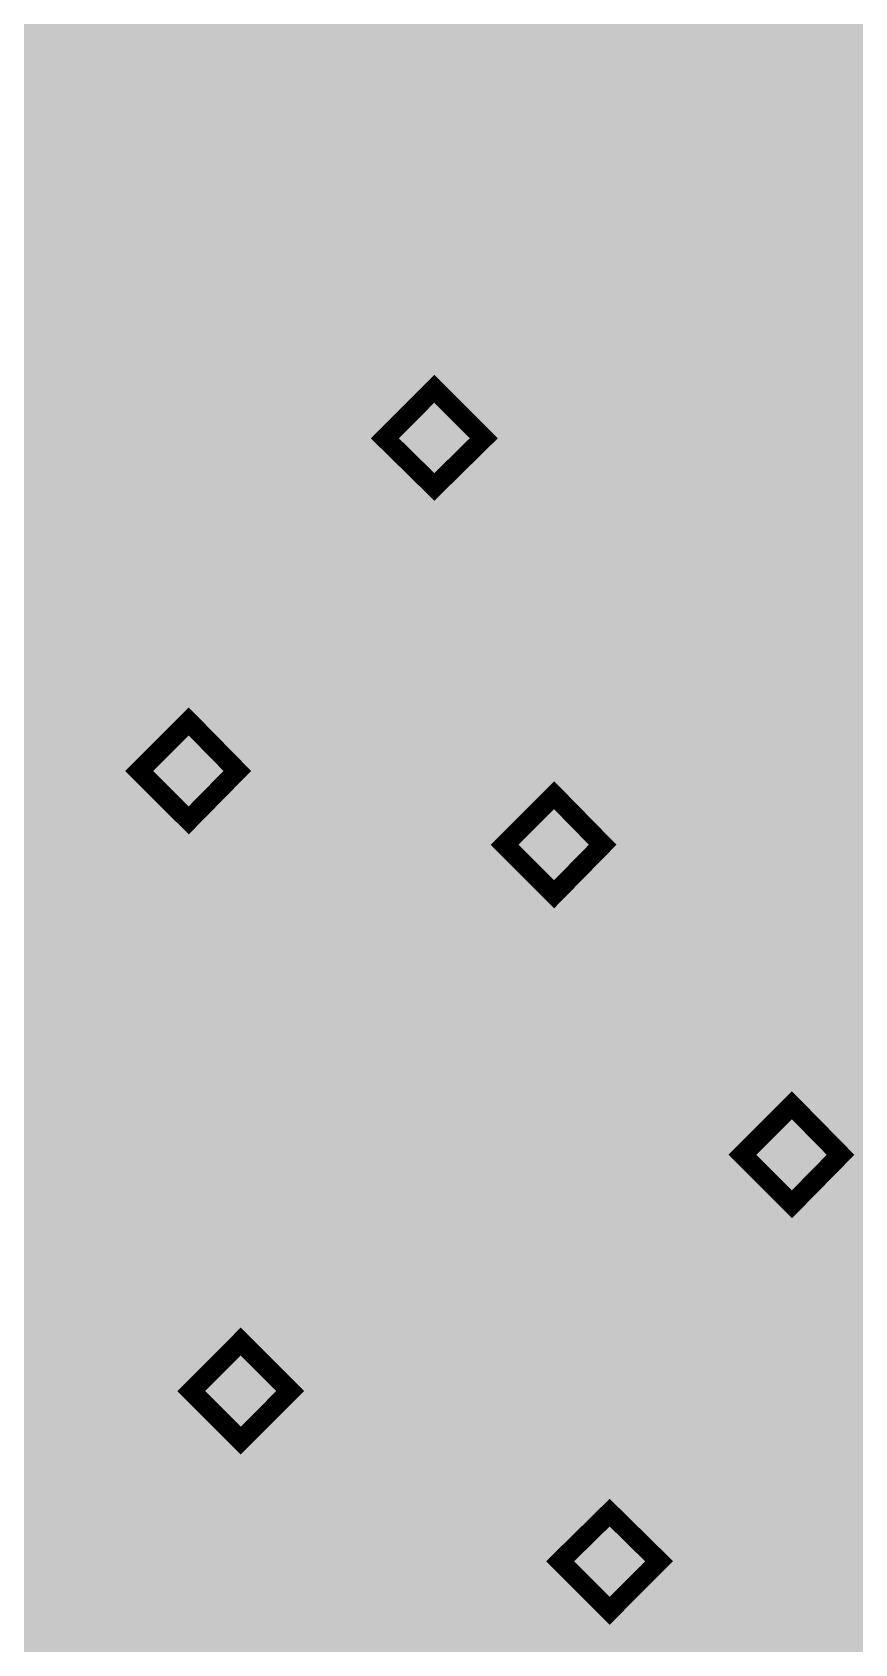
# Model space of a CAD drawing. Header units: millimetres. Extents: x 92 to 588, y 96 to 434.
# Drawn here: x 338.11 to 354.83, y 359.12 to 391.85 of the extents above; entities that cross this region are included whole.
import ezdxf

# ---------------------------------------------------------------- set-up
doc = ezdxf.new("R2010")
doc.units = ezdxf.units.MM
doc.layers.add('H', color=7, linetype='Continuous')
doc.layers.add('P', color=7, linetype='Continuous')

msp = doc.modelspace()

# ---------------------------------------------------------------- hatches: boundary and pattern name
at = {"layer": 'H', "linetype": 'Continuous'}
for points in [[(291.162, 223.903), (291.162, 433.788), (588.166, 433.788), (588.166, 223.903), (291.162, 223.903)], [(338.487, 386.639), (338.487, 387.539), (338.487, 387.803), (338.487, 388.826), (337.623, 387.803), (338.487, 387.803), (338.487, 387.539), (337.341, 387.539), (337.341, 387.891), (338.505, 389.232), (338.822, 389.232), (338.822, 387.803), (339.122, 387.803), (339.122, 387.539), (338.822, 387.539), (338.822, 386.639), (338.487, 386.639)], [(340.621, 384.452), (340.533, 384.452), (340.375, 384.469), (340.304, 384.505), (340.233, 384.54), (340.11, 384.628), (340.057, 384.681), (339.986, 384.752), (339.881, 384.946), (339.845, 385.052), (339.81, 385.175), (339.775, 385.457), (339.775, 385.792), (339.81, 386.11), (339.828, 386.233), (339.881, 386.374), (339.986, 386.604), (340.057, 386.71), (340.128, 386.815), (340.304, 386.957), (340.41, 387.027), (340.533, 387.08), (340.78, 387.133), (340.921, 387.133), (341.01, 387.133), (341.08, 387.115), (341.151, 387.115), (341.221, 387.098), (341.221, 386.763), (341.151, 386.78), (341.062, 386.815), (340.974, 386.833), (340.886, 386.833), (340.798, 386.833), (340.657, 386.798), (340.516, 386.745), (340.41, 386.674), (340.357, 386.621), (340.304, 386.551), (340.233, 386.427), (340.163, 386.269), (340.128, 386.075), (340.128, 385.969), (340.233, 385.792), (340.128, 385.722), (340.128, 385.687), (340.11, 385.651), (340.11, 385.616), (340.11, 385.563), (340.11, 385.422), (340.145, 385.21), (340.163, 385.122), (340.198, 385.052), (340.269, 384.928), (340.304, 384.875), (340.375, 384.805), (340.445, 384.752), (340.533, 384.734), (340.621, 384.734), (340.727, 384.734), (340.851, 384.787), (340.921, 384.84), (340.957, 384.875), (340.992, 384.91), (341.045, 385.016), (341.08, 385.175), (341.098, 385.316), (341.08, 385.404), (341.062, 385.528), (341.045, 385.598), (341.027, 385.634), (340.957, 385.739), (340.921, 385.775), (340.886, 385.792), (340.798, 385.845), (340.763, 385.845), (340.674, 385.863), (340.586, 385.863), (340.463, 385.863), (340.339, 385.828), (340.233, 385.792), (340.128, 385.969), (340.251, 386.057), (340.375, 386.11), (340.445, 386.128), (340.586, 386.145), (340.657, 386.145), (340.798, 386.145), (340.921, 386.11), (340.974, 386.092), (341.098, 386.039), (341.168, 386.004), (341.221, 385.933), (341.327, 385.81), (341.38, 385.722), (341.398, 385.634), (341.433, 385.44), (341.45, 385.334), (341.433, 385.246), (341.415, 385.052), (341.38, 384.963), (341.345, 384.893), (341.256, 384.752), (341.204, 384.681), (341.133, 384.628), (341.01, 384.54), (340.939, 384.505), (340.868, 384.469), (340.71, 384.452), (340.621, 384.452)], [(342.121, 384.452), (342.05, 384.452), (341.98, 384.469), (341.909, 384.487), (341.909, 384.822), (341.98, 384.787), (342.05, 384.769), (342.156, 384.752), (342.244, 384.752), (342.332, 384.752), (342.474, 384.769), (342.615, 384.84), (342.738, 384.91), (342.773, 384.963), (342.826, 385.034), (342.897, 385.157), (342.95, 385.316), (342.985, 385.51), (343.003, 385.616), (342.897, 385.792), (343.003, 385.863), (343.003, 385.933), (343.003, 385.969), (343.003, 386.022), (343.003, 386.145), (342.985, 386.357), (342.967, 386.445), (342.932, 386.533), (342.862, 386.657), (342.826, 386.71), (342.791, 386.745), (342.703, 386.798), (342.668, 386.815), (342.597, 386.851), (342.509, 386.851), (342.403, 386.851), (342.262, 386.798), (342.191, 386.727), (342.156, 386.692), (342.138, 386.657), (342.085, 386.568), (342.033, 386.392), (342.033, 386.251), (342.033, 386.18), (342.05, 386.039), (342.068, 385.986), (342.103, 385.933), (342.174, 385.845), (342.209, 385.81), (342.244, 385.775), (342.315, 385.739), (342.368, 385.739), (342.438, 385.722), (342.544, 385.722), (342.65, 385.722), (342.773, 385.757), (342.897, 385.792), (343.003, 385.616), (342.862, 385.528), (342.738, 385.475), (342.668, 385.457), (342.526, 385.44), (342.456, 385.422), (342.315, 385.44), (342.209, 385.457), (342.138, 385.475), (342.015, 385.545), (341.962, 385.581), (341.891, 385.634), (341.786, 385.775), (341.715, 385.933), (341.68, 386.128), (341.68, 386.251), (341.68, 386.339), (341.715, 386.516), (341.75, 386.604), (341.786, 386.692), (341.874, 386.833), (341.927, 386.886), (341.98, 386.939), (342.103, 387.045), (342.262, 387.098), (342.421, 387.133), (342.597, 387.133), (342.756, 387.098), (342.826, 387.08), (342.897, 387.045), (343.02, 386.957), (343.073, 386.904), (343.144, 386.833), (343.25, 386.639), (343.285, 386.533), (343.32, 386.41), (343.355, 386.11), (343.355, 385.951), (343.355, 385.792), (343.32, 385.475), (343.285, 385.334), (343.25, 385.193), (343.144, 384.963), (343.073, 384.858), (343.003, 384.769), (342.809, 384.611), (342.72, 384.558), (342.615, 384.505), (342.35, 384.452), (342.191, 384.452), (342.121, 384.452)], [(345.384, 384.452), (345.19, 384.469), (345.102, 384.487), (344.925, 384.54), (344.784, 384.611), (344.784, 384.963), (344.925, 384.893), (345.102, 384.822), (345.19, 384.787), (345.366, 384.752), (345.472, 384.752), (345.578, 384.752), (345.684, 384.787), (345.737, 384.805), (345.825, 384.858), (345.86, 384.893), (345.913, 384.963), (345.966, 385.052), (345.984, 385.104), (346.001, 385.228), (346.001, 385.351), (345.984, 385.475), (345.966, 385.528), (345.931, 385.563), (345.878, 385.634), (345.843, 385.669), (345.772, 385.704), (345.666, 385.739), (345.56, 385.757), (345.455, 385.757), (345.313, 385.757), (345.313, 386.039), (345.419, 386.039), (345.543, 386.039), (345.719, 386.11), (345.807, 386.145), (345.843, 386.18), (345.895, 386.251), (345.948, 386.374), (345.948, 386.48), (345.948, 386.516), (345.931, 386.604), (345.895, 386.674), (345.843, 386.727), (345.807, 386.763), (345.754, 386.798), (345.666, 386.815), (345.578, 386.833), (345.49, 386.833), (345.402, 386.833), (345.313, 386.815), (345.225, 386.78), (345.119, 386.763), (345.049, 386.727), (344.978, 386.674), (344.925, 386.639), (344.872, 386.604), (344.855, 386.974), (344.978, 387.027), (345.155, 387.08), (345.26, 387.115), (345.437, 387.133), (345.525, 387.133), (345.701, 387.133), (345.825, 387.098), (345.895, 387.08), (346.019, 387.027), (346.072, 386.992), (346.125, 386.939), (346.213, 386.851), (346.248, 386.798), (346.266, 386.727), (346.301, 386.586), (346.301, 386.516), (346.301, 386.41), (346.231, 386.216), (346.16, 386.145), (346.09, 386.057), (345.913, 385.969), (345.825, 385.933), (345.913, 385.898), (346.001, 385.863), (346.09, 385.81), (346.178, 385.739), (346.213, 385.704), (346.266, 385.616), (346.301, 385.545), (346.319, 385.493), (346.354, 385.351), (346.354, 385.263), (346.354, 385.175), (346.319, 385.016), (346.284, 384.946), (346.266, 384.875), (346.178, 384.734), (346.125, 384.681), (346.054, 384.628), (345.931, 384.54), (345.843, 384.505), (345.772, 384.469), (345.578, 384.452), (345.49, 384.452), (345.384, 384.452)], [(347.765, 384.505), (347.765, 385.387), (347.765, 385.669), (347.765, 386.674), (346.901, 385.669), (347.765, 385.669), (347.765, 385.387), (346.619, 385.387), (346.619, 385.757), (347.783, 387.08), (348.1, 387.08), (348.1, 385.669), (348.418, 385.669), (348.418, 385.387), (348.1, 385.387), (348.1, 384.505), (347.765, 384.505)], [(343.849, 384.505), (343.849, 384.999), (344.255, 384.999), (344.255, 384.505), (343.849, 384.505)], [(346.284, 382.617), (345.278, 383.605), (346.284, 384.611), (347.289, 383.605), (346.284, 382.617)], [(354.785, 381.982), (354.697, 381.982), (354.539, 382.018), (354.468, 382.035), (354.397, 382.071), (354.256, 382.159), (354.203, 382.212), (354.15, 382.282), (354.045, 382.476), (353.992, 382.582), (353.956, 382.706), (353.921, 383.005), (353.921, 383.164), (353.921, 383.341), (353.956, 383.64), (353.992, 383.782), (354.027, 383.905), (354.133, 384.152), (354.203, 384.258), (354.274, 384.346), (354.468, 384.505), (354.574, 384.558), (354.68, 384.611), (354.944, 384.663), (355.085, 384.663), (355.174, 384.663), (355.244, 384.663), (355.315, 384.646), (355.368, 384.628), (355.368, 384.293), (355.315, 384.328), (355.226, 384.346), (355.138, 384.364), (355.032, 384.364), (354.962, 384.364), (354.803, 384.346), (354.68, 384.275), (354.556, 384.205), (354.521, 384.152), (354.468, 384.099), (354.38, 383.958), (354.327, 383.799), (354.292, 383.605), (354.274, 383.499), (354.397, 383.323), (354.274, 383.252), (354.274, 383.217), (354.274, 383.182), (354.274, 383.147), (354.274, 383.094), (354.274, 382.97), (354.292, 382.741), (354.327, 382.653), (354.345, 382.582), (354.415, 382.459), (354.45, 382.406), (354.539, 382.335), (354.609, 382.3), (354.697, 382.265), (354.785, 382.265), (354.874, 382.265), (355.015, 382.318), (355.085, 382.37), (355.121, 382.406), (355.156, 382.459), (355.191, 382.547), (355.244, 382.723), (355.244, 382.864), (355.244, 382.935), (355.226, 383.076), (355.209, 383.129), (355.191, 383.182), (355.121, 383.27), (355.068, 383.305), (355.032, 383.341), (354.962, 383.376), (354.909, 383.376), (354.838, 383.393), (354.733, 383.393), (354.627, 383.393), (354.503, 383.358), (354.397, 383.323), (354.274, 383.499), (354.397, 383.588), (354.539, 383.64), (354.591, 383.658), (354.733, 383.676), (354.821, 383.676), (354.962, 383.676), (355.085, 383.658), (355.138, 383.64), (355.262, 383.57), (355.315, 383.535), (355.385, 383.482), (355.491, 383.341), (355.526, 383.252), (355.562, 383.182), (355.597, 382.988), (355.597, 382.864), (355.597, 382.776), (355.562, 382.582), (355.526, 382.512), (355.491, 382.423), (355.403, 382.282), (355.35, 382.229), (355.297, 382.159), (355.174, 382.071), (355.103, 382.035), (355.015, 382.018), (354.856, 381.982), (354.785, 381.982)], [(342.297, 377.678), (342.209, 377.678), (342.05, 377.714), (341.98, 377.749), (341.909, 377.767), (341.768, 377.855), (341.715, 377.925), (341.662, 377.996), (341.556, 378.172), (341.503, 378.296), (341.468, 378.419), (341.433, 378.702), (341.433, 378.878), (341.433, 379.037), (341.468, 379.337), (341.503, 379.478), (341.539, 379.619), (341.645, 379.848), (341.715, 379.954), (341.786, 380.042), (341.98, 380.201), (342.085, 380.254), (342.191, 380.307), (342.456, 380.36), (342.597, 380.377), (342.685, 380.36), (342.756, 380.36), (342.826, 380.342), (342.879, 380.324), (342.879, 380.007), (342.809, 380.024), (342.738, 380.042), (342.65, 380.06), (342.544, 380.077), (342.474, 380.06), (342.315, 380.042), (342.191, 379.989), (342.068, 379.901), (342.033, 379.848), (341.98, 379.795), (341.891, 379.654), (341.839, 379.495), (341.803, 379.319), (341.786, 379.213), (341.909, 379.019), (341.786, 378.966), (341.786, 378.931), (341.786, 378.878), (341.786, 378.843), (341.786, 378.79), (341.786, 378.666), (341.803, 378.455), (341.839, 378.366), (341.856, 378.278), (341.927, 378.155), (341.962, 378.119), (342.05, 378.031), (342.121, 377.996), (342.209, 377.978), (342.297, 377.961), (342.385, 377.978), (342.526, 378.031), (342.597, 378.084), (342.632, 378.119), (342.668, 378.155), (342.703, 378.243), (342.756, 378.419), (342.756, 378.56), (342.756, 378.631), (342.738, 378.772), (342.72, 378.825), (342.685, 378.878), (342.632, 378.966), (342.579, 379.019), (342.544, 379.037), (342.474, 379.072), (342.421, 379.09), (342.332, 379.107), (342.244, 379.107), (342.138, 379.09), (342.015, 379.072), (341.909, 379.019), (341.786, 379.213), (341.909, 379.284), (342.05, 379.337), (342.103, 379.354), (342.244, 379.389), (342.332, 379.389), (342.474, 379.389), (342.597, 379.354), (342.65, 379.337), (342.773, 379.284), (342.826, 379.231), (342.897, 379.178), (343.003, 379.037), (343.038, 378.966), (343.073, 378.878), (343.109, 378.684), (343.109, 378.472), (343.073, 378.296), (343.038, 378.208), (343.003, 378.119), (342.915, 377.978), (342.862, 377.925), (342.809, 377.873), (342.685, 377.784), (342.615, 377.749), (342.526, 377.714), (342.368, 377.678), (342.297, 377.678)], [(343.867, 377.678), (343.796, 377.696), (343.726, 377.696), (343.638, 377.696), (343.567, 377.731), (343.567, 378.049), (343.638, 378.031), (343.726, 378.014), (343.814, 377.996), (343.92, 377.978), (343.99, 377.978), (344.149, 378.014), (344.29, 378.067), (344.396, 378.155), (344.449, 378.208), (344.502, 378.261), (344.573, 378.402), (344.625, 378.56), (344.661, 378.754), (344.661, 378.843), (344.573, 379.037), (344.661, 379.09), (344.678, 379.16), (344.678, 379.389), (344.643, 379.601), (344.625, 379.689), (344.608, 379.76), (344.537, 379.901), (344.502, 379.936), (344.449, 379.989), (344.379, 380.042), (344.343, 380.06), (344.255, 380.077), (344.167, 380.095), (344.061, 380.077), (343.938, 380.024), (343.867, 379.972), (343.796, 379.901), (343.744, 379.795), (343.708, 379.636), (343.708, 379.495), (343.708, 379.407), (343.726, 379.284), (343.761, 379.178), (343.832, 379.09), (343.885, 379.037), (343.92, 379.019), (343.99, 378.984), (344.026, 378.966), (344.114, 378.948), (344.202, 378.948), (344.326, 378.966), (344.449, 378.984), (344.573, 379.037), (344.661, 378.843), (344.537, 378.772), (344.396, 378.719), (344.343, 378.684), (344.202, 378.666), (344.132, 378.666), (343.99, 378.666), (343.867, 378.702), (343.814, 378.719), (343.691, 378.772), (343.638, 378.825), (343.567, 378.878), (343.461, 379.019), (343.426, 379.09), (343.391, 379.178), (343.355, 379.372), (343.355, 379.478), (343.355, 379.583), (343.391, 379.76), (343.408, 379.848), (343.444, 379.919), (343.532, 380.06), (343.585, 380.13), (343.655, 380.183), (343.779, 380.271), (343.938, 380.342), (344.096, 380.377), (344.167, 380.377), (344.255, 380.377), (344.414, 380.342), (344.502, 380.307), (344.573, 380.289), (344.696, 380.201), (344.749, 380.148), (344.802, 380.06), (344.908, 379.883), (344.943, 379.76), (344.978, 379.654), (345.014, 379.354), (345.031, 379.178), (345.014, 379.019), (344.978, 378.719), (344.961, 378.578), (344.908, 378.437), (344.802, 378.19), (344.749, 378.102), (344.661, 377.996), (344.484, 377.855), (344.379, 377.784), (344.273, 377.749), (344.008, 377.696), (343.867, 377.678)], [(346.919, 377.678), (346.848, 377.696), (346.76, 377.696), (346.689, 377.696), (346.619, 377.731), (346.619, 378.049), (346.689, 378.031), (346.777, 378.014), (346.866, 377.996), (346.954, 377.978), (347.042, 377.978), (347.201, 378.014), (347.324, 378.067), (347.448, 378.155), (347.501, 378.208), (347.536, 378.261), (347.624, 378.402), (347.677, 378.56), (347.712, 378.754), (347.712, 378.843), (347.606, 379.037), (347.712, 379.09), (347.712, 379.16), (347.73, 379.213), (347.73, 379.266), (347.712, 379.389), (347.695, 379.601), (347.677, 379.689), (347.642, 379.76), (347.589, 379.901), (347.536, 379.936), (347.501, 379.989), (347.43, 380.042), (347.395, 380.06), (347.307, 380.077), (347.218, 380.095), (347.113, 380.077), (346.989, 380.024), (346.901, 379.972), (346.866, 379.936), (346.848, 379.901), (346.795, 379.795), (346.76, 379.636), (346.742, 379.495), (346.742, 379.407), (346.777, 379.284), (346.795, 379.231), (346.813, 379.178), (346.883, 379.09), (346.919, 379.037), (346.954, 379.019), (347.024, 378.984), (347.077, 378.966), (347.165, 378.948), (347.254, 378.948), (347.36, 378.966), (347.501, 378.984), (347.606, 379.037), (347.712, 378.843), (347.571, 378.772), (347.448, 378.719), (347.377, 378.684), (347.254, 378.666), (347.183, 378.666), (347.042, 378.666), (346.919, 378.702), (346.848, 378.719), (346.742, 378.772), (346.672, 378.825), (346.601, 378.878), (346.513, 379.019), (346.46, 379.09), (346.442, 379.178), (346.407, 379.372), (346.389, 379.478), (346.389, 379.583), (346.425, 379.76), (346.46, 379.848), (346.495, 379.919), (346.583, 380.06), (346.636, 380.13), (346.689, 380.183), (346.83, 380.271), (346.901, 380.307), (346.971, 380.342), (347.13, 380.377), (347.218, 380.377), (347.307, 380.377), (347.465, 380.342), (347.536, 380.307), (347.606, 380.289), (347.73, 380.201), (347.783, 380.148), (347.853, 380.06), (347.959, 379.883), (347.995, 379.76), (348.03, 379.654), (348.065, 379.354), (348.065, 379.178), (348.065, 379.019), (348.03, 378.719), (347.995, 378.578), (347.959, 378.437), (347.853, 378.19), (347.783, 378.102), (347.712, 377.996), (347.536, 377.855), (347.43, 377.784), (347.324, 377.749), (347.06, 377.696), (346.919, 377.678)], [(349.106, 377.678), (348.929, 377.714), (348.841, 377.731), (348.771, 377.767), (348.63, 377.855), (348.577, 377.908), (348.524, 377.961), (348.435, 378.084), (348.383, 378.225), (348.347, 378.366), (348.347, 378.455), (348.365, 378.56), (348.418, 378.754), (348.471, 378.843), (348.524, 378.913), (348.682, 379.054), (348.788, 379.125), (348.929, 378.984), (348.824, 378.86), (348.771, 378.79), (348.735, 378.719), (348.7, 378.56), (348.7, 378.472), (348.7, 378.366), (348.771, 378.172), (348.841, 378.084), (348.912, 378.014), (349.088, 377.943), (349.194, 377.943), (349.3, 377.943), (349.476, 378.014), (349.547, 378.067), (349.617, 378.137), (349.67, 378.313), (349.688, 378.419), (349.67, 378.508), (349.653, 378.631), (349.617, 378.684), (349.582, 378.719), (349.459, 378.825), (349.37, 378.86), (349.317, 378.896), (349.229, 378.931), (349.123, 378.984), (349, 379.037), (348.929, 378.984), (348.788, 379.125), (348.7, 379.178), (348.559, 379.301), (348.506, 379.372), (348.471, 379.442), (348.418, 379.601), (348.418, 379.707), (348.418, 379.778), (348.453, 379.901), (348.506, 380.024), (348.577, 380.13), (348.63, 380.183), (348.7, 380.236), (348.824, 380.307), (348.965, 380.36), (349.106, 380.377), (349.194, 380.377), (349.282, 380.377), (349.441, 380.36), (349.582, 380.307), (349.705, 380.236), (349.758, 380.201), (349.811, 380.148), (349.9, 380.042), (349.952, 379.919), (349.97, 379.795), (349.97, 379.725), (349.97, 379.636), (349.917, 379.46), (349.864, 379.372), (349.811, 379.301), (349.67, 379.16), (349.582, 379.107), (349.441, 379.266), (349.547, 379.372), (349.582, 379.442), (349.6, 379.495), (349.635, 379.636), (349.635, 379.725), (349.635, 379.795), (349.564, 379.954), (349.511, 380.007), (349.494, 380.042), (349.423, 380.077), (349.3, 380.113), (349.194, 380.13), (349.106, 380.113), (348.947, 380.06), (348.876, 380.024), (348.859, 379.989), (348.806, 379.936), (348.771, 379.83), (348.771, 379.742), (348.771, 379.672), (348.788, 379.566), (348.824, 379.531), (348.859, 379.478), (348.947, 379.407), (349.018, 379.354), (349.176, 379.284), (349.282, 379.231), (349.37, 379.195), (349.441, 379.266), (349.582, 379.107), (349.688, 379.054), (349.864, 378.913), (349.917, 378.843), (349.97, 378.772), (350.041, 378.578), (350.041, 378.455), (350.041, 378.366), (350.005, 378.225), (349.952, 378.084), (349.847, 377.961), (349.794, 377.908), (349.741, 377.855), (349.6, 377.767), (349.459, 377.714), (349.282, 377.678), (349.106, 377.678)], [(345.507, 377.731), (345.507, 378.225), (345.931, 378.225), (345.931, 377.731), (345.507, 377.731)], [(341.292, 375.844), (340.286, 376.849), (341.292, 377.855), (342.28, 376.849), (341.292, 375.844)], [(351.54, 374.027), (351.381, 374.063), (351.311, 374.098), (351.24, 374.115), (351.117, 374.204), (351.046, 374.274), (350.993, 374.345), (350.887, 374.521), (350.852, 374.645), (350.817, 374.768), (350.764, 375.05), (350.764, 375.227), (350.764, 375.385), (350.799, 375.685), (350.834, 375.826), (350.87, 375.968), (350.975, 376.197), (351.046, 376.303), (351.134, 376.391), (351.311, 376.55), (351.416, 376.603), (351.522, 376.655), (351.787, 376.708), (351.928, 376.726), (352.016, 376.726), (352.087, 376.708), (352.157, 376.708), (352.228, 376.691), (352.228, 376.356), (352.157, 376.373), (352.069, 376.391), (351.981, 376.426), (351.875, 376.426), (351.805, 376.426), (351.663, 376.391), (351.522, 376.338), (351.416, 376.25), (351.364, 376.197), (351.311, 376.144), (351.24, 376.003), (351.17, 375.844), (351.134, 375.668), (351.117, 375.562), (351.24, 375.368), (351.117, 375.315), (351.117, 375.28), (351.117, 375.191), (351.117, 375.156), (351.117, 375.015), (351.152, 374.803), (351.17, 374.715), (351.205, 374.627), (351.258, 374.503), (351.293, 374.468), (351.381, 374.398), (351.452, 374.345), (351.54, 374.327), (351.628, 374.309), (351.734, 374.327), (351.857, 374.38), (351.928, 374.433), (351.963, 374.468), (351.999, 374.503), (352.051, 374.592), (352.087, 374.768), (352.087, 374.909), (352.087, 374.997), (352.069, 375.121), (352.051, 375.174), (352.034, 375.227), (351.963, 375.315), (351.91, 375.368), (351.875, 375.385), (351.805, 375.421), (351.769, 375.438), (351.681, 375.456), (351.593, 375.456), (351.469, 375.438), (351.346, 375.421), (351.24, 375.368), (351.117, 375.562), (351.258, 375.632), (351.381, 375.685), (351.452, 375.721), (351.593, 375.738), (351.663, 375.738), (351.805, 375.738), (351.928, 375.703), (351.981, 375.685), (352.104, 375.632), (352.157, 375.579), (352.228, 375.527), (352.334, 375.385), (352.369, 375.315), (352.404, 375.227), (352.44, 375.033), (352.44, 374.927), (352.44, 374.821), (352.404, 374.645), (352.387, 374.556), (352.351, 374.468), (352.263, 374.327), (352.21, 374.274), (352.14, 374.221), (352.016, 374.133), (351.946, 374.098), (351.875, 374.063), (351.716, 374.027), (351.54, 374.027)], [(353.127, 374.045), (353.057, 374.045), (352.969, 374.063), (352.916, 374.08), (352.916, 374.398), (352.969, 374.38), (353.057, 374.362), (353.145, 374.345), (353.251, 374.327), (353.339, 374.345), (353.48, 374.362), (353.621, 374.415), (353.727, 374.503), (353.78, 374.556), (353.833, 374.609), (353.904, 374.75), (353.956, 374.909), (353.992, 375.103), (354.009, 375.191), (353.904, 375.385), (354.009, 375.438), (354.009, 375.509), (354.009, 375.562), (354.009, 375.615), (354.009, 375.738), (353.992, 375.95), (353.956, 376.038), (353.939, 376.126), (353.868, 376.25), (353.833, 376.303), (353.798, 376.338), (353.71, 376.391), (353.674, 376.408), (353.586, 376.444), (353.498, 376.444), (353.392, 376.426), (353.269, 376.373), (353.198, 376.32), (353.163, 376.285), (353.127, 376.25), (353.092, 376.162), (353.039, 375.985), (353.039, 375.844), (353.039, 375.773), (353.057, 375.632), (353.075, 375.579), (353.092, 375.527), (353.163, 375.438), (353.216, 375.385), (353.251, 375.368), (353.321, 375.333), (353.357, 375.315), (353.445, 375.315), (353.533, 375.297), (353.657, 375.315), (353.78, 375.35), (353.904, 375.385), (354.009, 375.191), (353.868, 375.121), (353.745, 375.068), (353.674, 375.05), (353.533, 375.015), (353.463, 375.015), (353.321, 375.033), (353.198, 375.05), (353.145, 375.068), (353.022, 375.121), (352.969, 375.174), (352.898, 375.227), (352.792, 375.368), (352.757, 375.438), (352.722, 375.527), (352.686, 375.721), (352.686, 375.826), (352.686, 375.932), (352.722, 376.109), (352.757, 376.197), (352.792, 376.267), (352.88, 376.426), (352.933, 376.479), (352.986, 376.532), (353.11, 376.62), (353.198, 376.655), (353.269, 376.691), (353.427, 376.726), (353.498, 376.726), (353.586, 376.726), (353.762, 376.691), (353.833, 376.655), (353.904, 376.638), (354.027, 376.55), (354.08, 376.497), (354.15, 376.408), (354.239, 376.232), (354.292, 376.109), (354.327, 376.003), (354.362, 375.703), (354.362, 375.368), (354.327, 375.068), (354.292, 374.927), (354.256, 374.786), (354.15, 374.556), (354.08, 374.451), (353.992, 374.345), (353.815, 374.204), (353.71, 374.151), (353.604, 374.098), (353.357, 374.045), (353.198, 374.045), (353.127, 374.045)], [(348.718, 374.345), (347.712, 375.35), (348.718, 376.356), (349.705, 375.35), (348.718, 374.345)], [(340.833, 371.875), (340.745, 371.875), (340.586, 371.893), (340.516, 371.928), (340.445, 371.963), (340.322, 372.052), (340.269, 372.105), (340.198, 372.175), (340.092, 372.369), (340.057, 372.475), (340.022, 372.598), (339.986, 372.881), (339.969, 373.057), (339.986, 373.216), (340.022, 373.533), (340.039, 373.657), (340.092, 373.798), (340.198, 374.027), (340.251, 374.133), (340.339, 374.239), (340.516, 374.38), (340.621, 374.451), (340.727, 374.503), (340.992, 374.556), (341.133, 374.556), (341.221, 374.556), (341.292, 374.539), (341.362, 374.539), (341.433, 374.521), (341.433, 374.186), (341.362, 374.204), (341.274, 374.239), (341.186, 374.257), (341.098, 374.257), (341.01, 374.257), (340.868, 374.221), (340.727, 374.168), (340.621, 374.098), (340.569, 374.045), (340.516, 373.974), (340.445, 373.851), (340.375, 373.692), (340.339, 373.498), (340.339, 373.392), (340.445, 373.216), (340.339, 373.145), (340.322, 373.11), (340.322, 373.075), (340.322, 373.039), (340.322, 372.987), (340.322, 372.845), (340.357, 372.634), (340.375, 372.546), (340.41, 372.475), (340.463, 372.352), (340.516, 372.299), (340.586, 372.228), (340.657, 372.175), (340.745, 372.158), (340.833, 372.158), (340.939, 372.158), (341.062, 372.21), (341.133, 372.263), (341.168, 372.299), (341.204, 372.334), (341.256, 372.44), (341.292, 372.598), (341.309, 372.74), (341.292, 372.828), (341.274, 372.951), (341.256, 373.022), (341.239, 373.075), (341.168, 373.163), (341.115, 373.198), (341.098, 373.216), (341.01, 373.269), (340.974, 373.269), (340.886, 373.286), (340.798, 373.286), (340.674, 373.286), (340.551, 373.251), (340.445, 373.216), (340.339, 373.392), (340.463, 373.48), (340.586, 373.533), (340.657, 373.551), (340.798, 373.569), (340.868, 373.569), (341.01, 373.569), (341.133, 373.533), (341.186, 373.516), (341.309, 373.463), (341.38, 373.428), (341.433, 373.357), (341.539, 373.233), (341.592, 373.145), (341.609, 373.057), (341.645, 372.863), (341.645, 372.669), (341.609, 372.475), (341.592, 372.387), (341.556, 372.316), (341.468, 372.175), (341.415, 372.105), (341.345, 372.052), (341.221, 371.963), (341.151, 371.928), (341.08, 371.893), (340.921, 371.875), (340.833, 371.875)], [(342.332, 371.875), (342.262, 371.875), (342.191, 371.893), (342.121, 371.911), (342.121, 372.246), (342.191, 372.21), (342.262, 372.193), (342.368, 372.175), (342.456, 372.175), (342.544, 372.175), (342.685, 372.193), (342.826, 372.263), (342.932, 372.334), (342.985, 372.387), (343.038, 372.457), (343.109, 372.581), (343.161, 372.74), (343.197, 372.934), (343.214, 373.039), (343.109, 373.216), (343.214, 373.286), (343.214, 373.357), (343.214, 373.569), (343.197, 373.78), (343.179, 373.868), (343.144, 373.957), (343.073, 374.08), (343.038, 374.133), (343.003, 374.168), (342.915, 374.221), (342.879, 374.239), (342.809, 374.274), (342.703, 374.274), (342.615, 374.274), (342.474, 374.221), (342.403, 374.151), (342.368, 374.115), (342.332, 374.08), (342.297, 373.992), (342.244, 373.816), (342.244, 373.674), (342.244, 373.604), (342.262, 373.463), (342.28, 373.41), (342.315, 373.357), (342.368, 373.269), (342.421, 373.233), (342.456, 373.198), (342.526, 373.163), (342.562, 373.163), (342.65, 373.145), (342.756, 373.145), (342.862, 373.145), (342.985, 373.181), (343.109, 373.216), (343.214, 373.039), (343.073, 372.951), (342.95, 372.898), (342.879, 372.881), (342.738, 372.863), (342.668, 372.845), (342.526, 372.863), (342.403, 372.881), (342.35, 372.898), (342.227, 372.969), (342.174, 373.004), (342.103, 373.057), (341.997, 373.198), (341.962, 373.269), (341.927, 373.357), (341.891, 373.551), (341.891, 373.674), (341.891, 373.763), (341.927, 373.939), (341.962, 374.027), (341.997, 374.115), (342.085, 374.257), (342.138, 374.309), (342.191, 374.362), (342.315, 374.468), (342.403, 374.486), (342.474, 374.521), (342.632, 374.556), (342.809, 374.556), (342.967, 374.521), (343.038, 374.503), (343.109, 374.468), (343.232, 374.38), (343.285, 374.327), (343.355, 374.257), (343.461, 374.063), (343.497, 373.957), (343.532, 373.833), (343.567, 373.533), (343.567, 373.375), (343.567, 373.216), (343.532, 372.898), (343.497, 372.757), (343.461, 372.616), (343.355, 372.387), (343.285, 372.281), (343.214, 372.193), (343.02, 372.034), (342.932, 371.981), (342.809, 371.928), (342.562, 371.875), (342.403, 371.875), (342.332, 371.875)], [(345.384, 371.875), (345.313, 371.875), (345.225, 371.893), (345.155, 371.911), (345.155, 372.246), (345.225, 372.21), (345.313, 372.193), (345.402, 372.175), (345.507, 372.175), (345.578, 372.175), (345.737, 372.193), (345.878, 372.263), (345.984, 372.334), (346.037, 372.387), (346.09, 372.457), (346.16, 372.581), (346.213, 372.74), (346.248, 372.934), (346.248, 373.039), (346.16, 373.216), (346.266, 373.286), (346.266, 373.357), (346.266, 373.392), (346.266, 373.445), (346.266, 373.569), (346.231, 373.78), (346.213, 373.868), (346.195, 373.957), (346.125, 374.08), (346.09, 374.133), (346.037, 374.168), (345.966, 374.221), (345.931, 374.239), (345.843, 374.274), (345.754, 374.274), (345.649, 374.274), (345.525, 374.221), (345.455, 374.151), (345.419, 374.115), (345.384, 374.08), (345.331, 373.992), (345.296, 373.816), (345.296, 373.674), (345.296, 373.604), (345.313, 373.463), (345.331, 373.41), (345.349, 373.357), (345.419, 373.269), (345.472, 373.233), (345.507, 373.198), (345.578, 373.163), (345.613, 373.163), (345.701, 373.145), (345.79, 373.145), (345.913, 373.145), (346.037, 373.181), (346.16, 373.216), (346.248, 373.039), (346.125, 372.951), (345.984, 372.898), (345.931, 372.881), (345.79, 372.863), (345.719, 372.845), (345.578, 372.863), (345.455, 372.881), (345.402, 372.898), (345.278, 372.969), (345.225, 373.004), (345.155, 373.057), (345.049, 373.198), (345.014, 373.269), (344.978, 373.357), (344.943, 373.551), (344.943, 373.763), (344.978, 373.939), (344.996, 374.027), (345.031, 374.115), (345.119, 374.257), (345.172, 374.309), (345.243, 374.362), (345.366, 374.468), (345.437, 374.486), (345.525, 374.521), (345.684, 374.556), (345.843, 374.556), (346.001, 374.521), (346.09, 374.503), (346.16, 374.468), (346.284, 374.38), (346.336, 374.327), (346.389, 374.257), (346.495, 374.063), (346.548, 373.957), (346.566, 373.833), (346.619, 373.533), (346.619, 373.375), (346.619, 373.216), (346.583, 372.898), (346.548, 372.757), (346.495, 372.616), (346.389, 372.387), (346.336, 372.281), (346.248, 372.193), (346.072, 372.034), (345.966, 371.981), (345.86, 371.928), (345.613, 371.875), (345.455, 371.875), (345.384, 371.875)], [(347.73, 371.858), (347.642, 371.858), (347.465, 371.893), (347.395, 371.928), (347.307, 371.946), (347.183, 372.034), (347.113, 372.087), (347.06, 372.14), (346.989, 372.263), (346.919, 372.404), (346.901, 372.563), (346.901, 372.634), (346.901, 372.74), (346.954, 372.934), (347.007, 373.022), (347.077, 373.11), (347.236, 373.251), (347.342, 373.304), (347.465, 373.163), (347.36, 373.039), (347.324, 372.987), (347.289, 372.916), (347.254, 372.757), (347.254, 372.669), (347.254, 372.546), (347.324, 372.352), (347.395, 372.281), (347.465, 372.21), (347.642, 372.122), (347.748, 372.122), (347.853, 372.122), (348.03, 372.193), (348.1, 372.246), (348.153, 372.316), (348.224, 372.493), (348.224, 372.616), (348.224, 372.687), (348.189, 372.81), (348.153, 372.863), (348.118, 372.916), (348.012, 373.004), (347.924, 373.057), (347.853, 373.092), (347.765, 373.128), (347.659, 373.163), (347.536, 373.216), (347.465, 373.163), (347.342, 373.304), (347.236, 373.375), (347.095, 373.498), (347.06, 373.551), (347.007, 373.622), (346.971, 373.78), (346.954, 373.886), (346.954, 373.957), (346.989, 374.098), (347.042, 374.204), (347.13, 374.327), (347.183, 374.362), (347.236, 374.415), (347.36, 374.486), (347.501, 374.539), (347.659, 374.556), (347.818, 374.556), (347.977, 374.539), (348.118, 374.486), (348.241, 374.433), (348.347, 374.327), (348.435, 374.221), (348.488, 374.115), (348.506, 373.974), (348.524, 373.904), (348.506, 373.816), (348.453, 373.657), (348.418, 373.569), (348.365, 373.48), (348.206, 373.357), (348.118, 373.304), (347.995, 373.445), (348.083, 373.569), (348.118, 373.622), (348.153, 373.692), (348.171, 373.833), (348.171, 373.904), (348.171, 373.992), (348.118, 374.133), (348.065, 374.186), (348.03, 374.221), (347.959, 374.257), (347.836, 374.309), (347.73, 374.309), (347.642, 374.309), (347.483, 374.257), (347.43, 374.204), (347.395, 374.186), (347.36, 374.115), (347.307, 374.01), (347.307, 373.921), (347.307, 373.868), (347.342, 373.745), (347.36, 373.71), (347.395, 373.657), (347.501, 373.586), (347.554, 373.551), (347.712, 373.463), (347.818, 373.41), (347.924, 373.392), (347.995, 373.445), (348.118, 373.304), (348.224, 373.233), (348.4, 373.11), (348.471, 373.039), (348.524, 372.951), (348.577, 372.757), (348.577, 372.634), (348.577, 372.563), (348.541, 372.404), (348.488, 372.263), (348.4, 372.14), (348.347, 372.087), (348.277, 372.034), (348.136, 371.946), (347.995, 371.893), (347.836, 371.858), (347.73, 371.858)], [(344.043, 371.928), (344.043, 372.422), (344.467, 372.422), (344.467, 371.928), (344.043, 371.928)], [(337.358, 368.753), (337.288, 368.753), (337.217, 368.771), (337.147, 368.788), (337.147, 369.124), (337.217, 369.106), (337.288, 369.071), (337.394, 369.053), (337.482, 369.053), (337.57, 369.053), (337.711, 369.088), (337.852, 369.141), (337.958, 369.229), (338.011, 369.282), (338.064, 369.335), (338.134, 369.476), (338.187, 369.635), (338.223, 369.812), (338.24, 369.917), (338.134, 370.094), (338.24, 370.164), (338.24, 370.235), (338.24, 370.27), (338.24, 370.323), (338.24, 370.447), (338.223, 370.676), (338.187, 370.764), (338.17, 370.835), (338.099, 370.958), (338.064, 371.011), (338.029, 371.046), (337.94, 371.099), (337.905, 371.134), (337.835, 371.152), (337.729, 371.152), (337.64, 371.152), (337.499, 371.099), (337.429, 371.046), (337.394, 371.011), (337.358, 370.958), (337.323, 370.87), (337.27, 370.693), (337.27, 370.57), (337.27, 370.482), (337.288, 370.341), (337.305, 370.288), (337.341, 370.235), (337.394, 370.147), (337.446, 370.111), (337.482, 370.094), (337.552, 370.041), (337.588, 370.041), (337.676, 370.023), (337.782, 370.023), (337.887, 370.023), (338.011, 370.058), (338.134, 370.094), (338.24, 369.917), (338.099, 369.829), (337.976, 369.776), (337.905, 369.759), (337.764, 369.741), (337.693, 369.741), (337.552, 369.741), (337.429, 369.759), (337.376, 369.776), (337.252, 369.847), (337.2, 369.882), (337.129, 369.935), (337.023, 370.076), (336.988, 370.164), (336.953, 370.235), (336.917, 370.429), (336.917, 370.552), (336.917, 370.641), (336.953, 370.835), (336.988, 370.905), (337.023, 370.993), (337.111, 371.134), (337.164, 371.205), (337.217, 371.258), (337.341, 371.346), (337.429, 371.381), (337.499, 371.399), (337.658, 371.434), (337.729, 371.434), (337.817, 371.434), (337.993, 371.399), (338.064, 371.381), (338.134, 371.346), (338.258, 371.258), (338.311, 371.205), (338.381, 371.134), (338.487, 370.94), (338.522, 370.835), (338.558, 370.711), (338.593, 370.429), (338.593, 370.253), (338.593, 370.094), (338.558, 369.794), (338.522, 369.635), (338.487, 369.512), (338.381, 369.265), (338.311, 369.159), (338.223, 369.071), (338.046, 368.912), (337.958, 368.859), (337.835, 368.806), (337.588, 368.753), (337.429, 368.753), (337.358, 368.753)], [(353.551, 368.048), (352.545, 369.053), (353.551, 370.058), (354.539, 369.053), (353.551, 368.048)], [(342.685, 365.137), (343.867, 367.43), (342.526, 367.43), (342.526, 367.73), (344.167, 367.73), (344.167, 367.342), (343.038, 365.137), (342.685, 365.137)], [(344.696, 365.137), (344.696, 365.402), (345.155, 365.402), (345.155, 367.148), (344.696, 367.148), (344.696, 367.377), (344.82, 367.377), (345.014, 367.413), (345.084, 367.448), (345.119, 367.466), (345.155, 367.536), (345.208, 367.642), (345.225, 367.73), (345.49, 367.73), (345.49, 365.402), (345.948, 365.402), (345.948, 365.137), (344.696, 365.137)], [(348.559, 365.137), (348.559, 366.037), (348.559, 366.319), (348.559, 367.324), (347.677, 366.319), (348.559, 366.319), (348.559, 366.037), (347.412, 366.037), (347.412, 366.39), (348.577, 367.73), (348.894, 367.73), (348.894, 366.319), (349.194, 366.319), (349.194, 366.037), (348.894, 366.037), (348.894, 365.137), (348.559, 365.137)], [(350.499, 365.137), (350.499, 366.037), (350.499, 366.319), (350.499, 367.324), (349.635, 366.319), (350.499, 366.319), (350.499, 366.037), (349.353, 366.037), (349.353, 366.39), (350.517, 367.73), (350.834, 367.73), (350.834, 366.319), (351.134, 366.319), (351.134, 366.037), (350.834, 366.037), (350.834, 365.137), (350.499, 365.137)], [(346.566, 365.137), (346.566, 365.649), (346.989, 365.649), (346.989, 365.137), (346.566, 365.137)], [(342.35, 363.25), (341.345, 364.255), (342.35, 365.261), (343.355, 364.255), (342.35, 363.25)], [(349.847, 359.793), (348.841, 360.798), (349.847, 361.786), (350.852, 360.798), (349.847, 359.793)]]:
    msp.add_hatch(color=7, dxfattribs=at).paths.add_polyline_path(points)

# ---------------------------------------------------------------- linework, layer by layer
at = {"layer": 'P', "color": 7, "const_width": 0.4}
for points in [[(345.278, 383.605), (346.284, 382.617), (347.289, 383.605), (346.284, 384.611), (345.278, 383.605), (345.278, 383.605)], [(340.286, 376.849), (341.292, 375.844), (342.28, 376.849), (341.292, 377.855), (340.286, 376.849), (340.286, 376.849)], [(347.712, 375.35), (348.718, 374.345), (349.705, 375.35), (348.718, 376.356), (347.712, 375.35), (347.712, 375.35)], [(352.545, 369.053), (353.551, 368.048), (354.539, 369.053), (353.551, 370.058), (352.545, 369.053), (352.545, 369.053)], [(341.345, 364.255), (342.35, 363.25), (343.355, 364.255), (342.35, 365.261), (341.345, 364.255), (341.345, 364.255)], [(348.841, 360.798), (349.847, 359.793), (350.852, 360.798), (349.847, 361.786), (348.841, 360.798), (348.841, 360.798)]]:
    msp.add_lwpolyline(points, dxfattribs=at)

doc.saveas('drawing.dxf')
